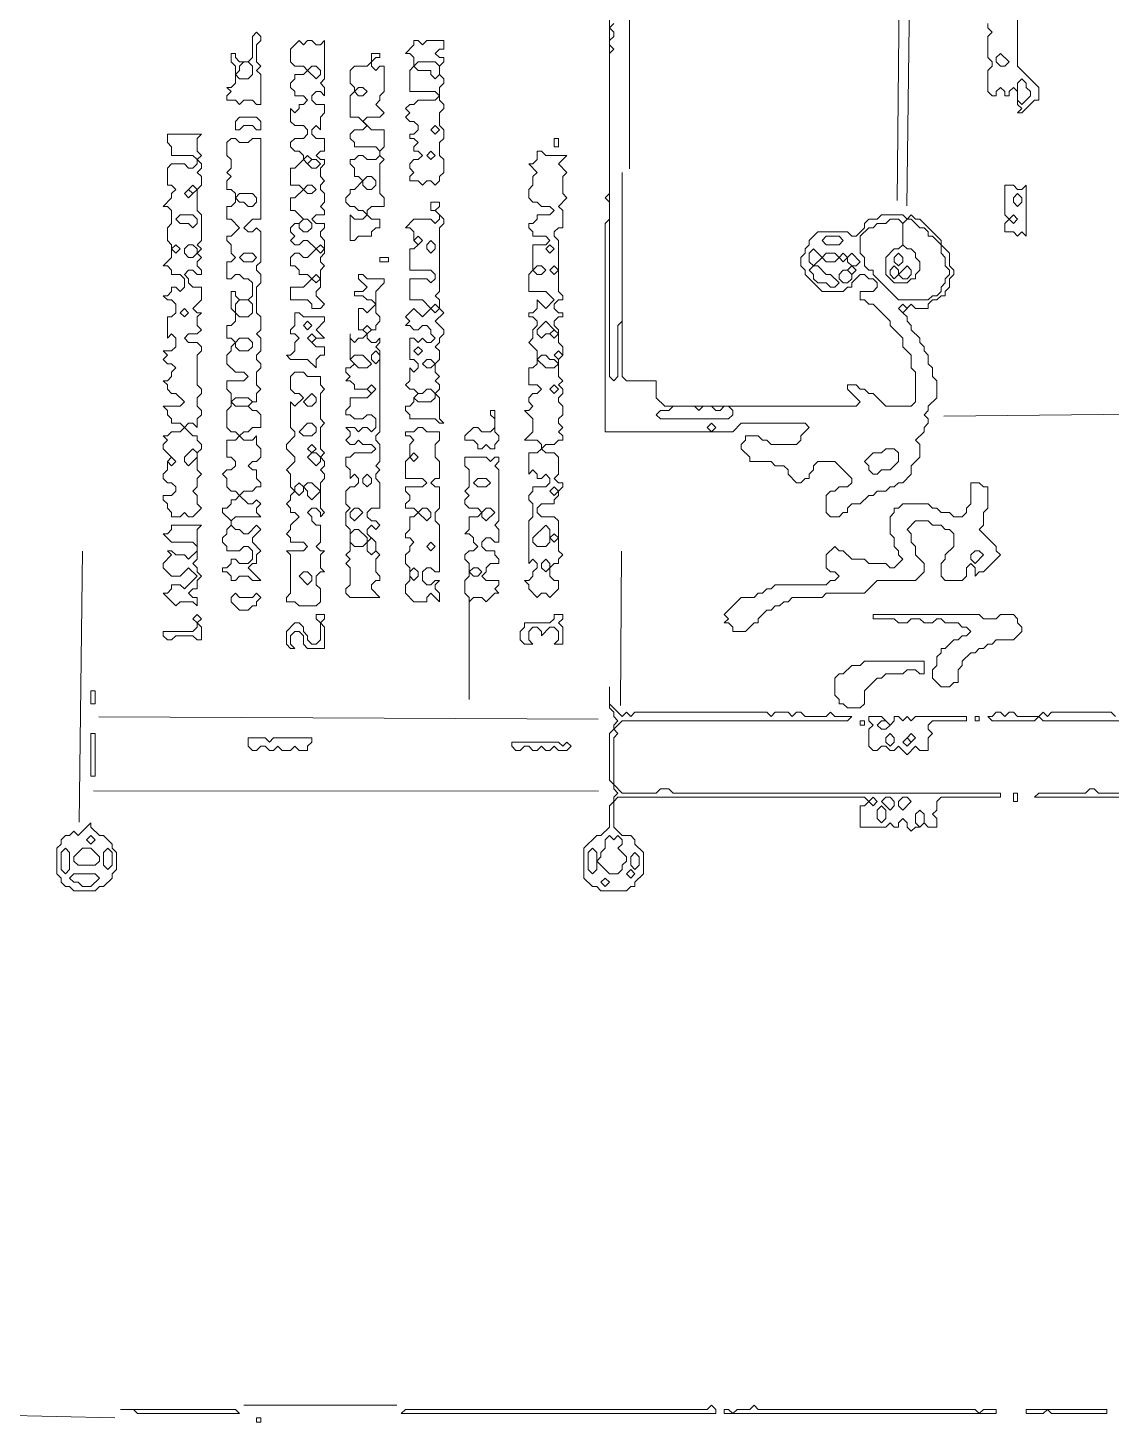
# Model space of a CAD drawing. Extents: x 10 to 1972, y 10 to 1392.
# Drawn here: x 740.2 to 995, y 14 to 342 of the extents above; entities that cross this region are included whole.
import ezdxf

# ---------------------------------------------------------------- set-up
doc = ezdxf.new("R2010")
doc.units = 0
for name, color, linetype, lineweight in [('RESIDUAL_GRAPHIC', 3, 'Continuous', 0), ('TEXT_FALLBACK_OUTLINE', 2, 'Continuous', 0), ('TRACE_CURVE', 6, 'Continuous', 0), ('TRACE_STRAIGHT', 5, 'Continuous', 0), ('TRACE_TEXT_SYMBOL', 6, 'Continuous', 0)]:
    doc.layers.add(name, color=color, linetype=linetype, lineweight=lineweight)

msp = doc.modelspace()

# ---------------------------------------------------------------- linework, layer by layer
at = {"layer": 'RESIDUAL_GRAPHIC', "color": 3}
for points in [[(877, 351), (877, 303), (876, 302), (877, 301), (877, 297), (876, 296), (876, 247), (906, 247), (908, 249), (923, 249), (924, 248), (922, 246), (922, 245), (921, 244), (915, 244), (914, 245)], [(937, 278), (938, 277), (939, 277), (943, 273), (943, 272), (946, 269), (946, 267), (948, 265), (948, 262), (949, 261), (949, 254), (948, 253), (942, 253), (939, 256), (938, 256), (937, 257), (936, 257), (935, 258), (933, 258), (933, 257), (936, 254), (935, 253), (890, 253), (888, 255), (888, 259), (881, 259), (880, 260), (880, 308), (880, 273), (879, 272), (879, 260), (878, 259), (877, 260), (877, 336), (878, 337), (877, 338), (877, 339), (878, 340), (878, 341), (877, 342), (878, 343)], [(952, 265), (951, 266), (951, 267), (950, 268), (950, 269), (948, 271), (948, 272), (947, 273), (947, 274), (946, 275), (948, 277), (949, 276), (952, 276), (952, 277), (953, 278), (954, 278), (955, 279), (956, 279), (956, 280), (957, 281), (957, 283), (958, 284), (958, 285), (957, 286), (957, 289), (955, 291), (955, 292), (950, 297), (949, 297), (948, 298), (947, 297), (946, 298), (941, 298), (940, 297), (938, 297), (937, 296), (937, 295), (935, 293), (934, 293), (933, 294), (926, 294), (924, 292), (924, 291), (923, 290), (923, 289), (922, 288), (922, 286), (923, 285), (923, 284), (927, 280), (932, 280), (933, 281), (934, 281), (934, 282), (936, 284), (937, 284), (938, 283), (939, 283), (940, 282), (940, 281), (939, 280), (936, 280), (936, 278), (937, 278)], [(914, 245), (913, 245), (912, 246), (909, 246), (909, 245), (908, 244), (908, 243), (910, 241), (910, 240), (915, 240), (916, 239), (918, 239), (919, 238), (919, 237), (921, 235), (922, 235), (923, 236), (924, 236), (924, 237), (925, 238), (925, 239), (926, 240), (930, 240), (934, 236), (934, 235), (933, 234), (931, 234), (930, 233), (929, 233), (928, 232), (928, 228), (929, 227), (931, 227), (932, 228), (933, 228), (933, 229), (934, 230), (936, 230), (938, 232), (939, 232), (940, 233), (942, 233), (943, 234), (944, 234), (945, 235), (946, 235), (948, 237), (948, 239), (950, 241), (950, 244), (949, 245), (951, 247), (951, 248), (952, 249), (952, 250), (951, 251), (952, 252), (952, 253), (954, 255), (954, 259), (953, 260), (953, 262), (952, 263), (952, 265)], [(877, 187), (877, 182), (878, 181), (878, 180), (879, 179), (878, 178), (878, 177), (877, 176), (877, 165), (878, 164), (878, 163), (879, 162), (878, 161), (878, 160), (877, 159), (877, 154), (875, 152), (874, 152), (871, 149), (871, 142), (873, 140), (874, 140), (875, 139), (881, 139), (882, 140), (883, 140), (883, 141), (885, 143), (885, 148), (883, 150), (883, 151), (882, 152), (880, 152), (878, 154), (878, 160), (879, 161), (937, 161), (938, 160), (937, 159), (936, 159), (936, 154), (942, 154), (943, 155), (944, 154), (945, 154), (945, 155), (946, 156), (947, 155), (947, 154), (948, 153), (949, 154), (950, 154), (951, 155), (952, 154), (954, 154), (954, 156), (953, 157), (954, 158), (954, 160), (955, 161), (969, 161), (969, 162), (892, 162), (891, 163)], [(891, 163), (889, 163), (888, 162), (880, 162), (878, 164), (878, 175), (879, 176), (878, 177), (880, 179), (933, 179), (934, 180), (930, 180), (929, 181), (928, 180), (923, 180), (922, 181), (921, 181), (920, 180), (919, 181), (916, 181), (915, 180), (914, 181), (883, 181), (882, 180), (881, 181), (880, 180), (877, 183), (877, 187)]]:
    msp.add_lwpolyline(points, dxfattribs=at)
for points in [[(942, 296), (943, 297), (945, 297), (946, 296), (946, 291), (945, 290), (944, 290), (942, 288), (942, 284), (944, 282), (947, 282), (948, 283), (949, 283), (949, 284), (950, 285), (950, 287), (949, 288), (949, 289), (948, 290), (947, 290), (946, 291), (946, 296), (947, 297), (948, 297), (950, 295), (951, 295), (952, 294), (952, 293), (953, 293), (955, 291), (955, 289), (956, 288), (956, 286), (957, 285), (957, 284), (956, 283), (956, 282), (955, 281), (955, 280), (954, 279), (953, 279), (952, 278), (945, 278), (939, 284), (939, 285), (938, 285), (937, 286), (937, 288), (936, 289), (936, 293), (938, 295), (939, 295), (940, 296)], [(927, 292), (928, 293), (931, 293), (932, 292), (931, 291), (928, 291)], [(924, 289), (925, 290), (927, 288), (925, 286), (924, 287)], [(927, 288), (928, 289), (930, 289), (931, 288), (930, 287), (928, 287)], [(931, 288), (932, 289), (933, 288), (932, 287)], [(933, 288), (934, 289), (936, 287), (935, 286), (934, 286), (933, 287)], [(944, 288), (945, 289), (946, 288), (946, 287), (945, 286), (944, 287)], [(924, 285), (925, 286), (926, 286), (928, 284), (929, 284), (931, 282), (930, 281), (929, 281), (928, 282), (926, 282), (925, 283), (925, 284)], [(933, 285), (934, 286), (935, 285), (934, 284)], [(943, 285), (944, 286), (945, 285), (945, 284), (944, 283), (943, 284)], [(947, 286), (948, 285), (948, 284), (947, 283), (946, 283), (945, 284)], [(931, 284), (932, 285), (933, 285), (934, 284), (934, 283), (933, 282), (932, 282), (931, 283)], [(945, 276), (946, 277), (947, 276), (946, 275)], [(891, 252), (892, 253), (897, 253), (898, 252), (899, 253), (901, 253), (902, 252), (903, 252), (904, 253), (905, 253), (906, 252), (906, 251), (905, 250), (889, 250), (888, 251), (889, 252)], [(900, 248), (901, 249), (902, 248), (901, 247)], [(941, 242), (942, 243), (944, 243), (945, 242), (945, 240), (943, 238), (941, 238), (940, 237), (939, 237), (938, 238), (938, 239), (937, 240), (939, 242)], [(938, 160), (939, 161), (940, 160), (939, 159)], [(941, 160), (942, 161), (943, 161), (944, 160), (944, 159), (943, 158)], [(945, 160), (946, 161), (947, 161), (948, 160), (946, 158), (945, 159)], [(940, 158), (941, 159), (942, 158), (942, 156), (941, 155), (940, 156)], [(949, 157), (950, 158), (951, 157), (951, 155), (950, 154), (949, 155)], [(876, 151), (877, 152), (878, 151), (879, 152), (880, 151), (880, 150), (879, 149), (881, 147), (881, 146), (880, 145), (880, 144), (879, 143), (877, 143), (874, 146), (875, 147), (875, 148), (876, 149)], [(872, 148), (873, 149), (874, 148), (874, 144), (873, 143), (872, 144)], [(882, 147), (883, 148), (884, 147), (884, 145), (883, 144), (882, 145)], [(875, 141), (876, 142), (877, 141), (876, 140)], [(881, 143), (882, 144), (883, 143), (882, 142)]]:
    msp.add_lwpolyline(points, close=True, dxfattribs=at)
at = {"layer": 'TEXT_FALLBACK_OUTLINE', "color": 2}
for points in [[(794, 341), (793, 340), (793, 335), (792, 334), (790, 334), (789, 335), (789, 336), (788, 336), (788, 334), (789, 333), (789, 329), (788, 328), (787, 328), (788, 327), (787, 326), (787, 325), (789, 325), (790, 324), (791, 325), (793, 325), (794, 324), (795, 324), (795, 331), (794, 332), (795, 333), (794, 334), (794, 338), (795, 339), (795, 340)], [(790, 333), (791, 334), (792, 334), (793, 333), (793, 331), (792, 330), (790, 330), (789, 331), (790, 332)], [(806, 332), (807, 333), (808, 333), (809, 332), (809, 331), (808, 330)], [(831, 333), (832, 334), (836, 334), (837, 333), (837, 331), (836, 330), (835, 331), (835, 332), (832, 332)], [(817, 327), (818, 328), (819, 328), (820, 327), (819, 326), (818, 326)], [(790, 321), (789, 320), (789, 318), (790, 318), (791, 319), (793, 319), (794, 318), (795, 318), (795, 320), (794, 321)], [(835, 318), (836, 319), (837, 318), (836, 317)], [(864, 316), (864, 314), (865, 314), (865, 316)], [(805, 311), (806, 312), (807, 311), (806, 310)], [(834, 312), (835, 313), (836, 312), (835, 311)], [(806, 310), (807, 311), (808, 311), (809, 310), (808, 309), (807, 309)], [(819, 306), (820, 307), (821, 307), (822, 306), (822, 305), (821, 304), (820, 304), (819, 305)], [(777, 303), (778, 304), (779, 303), (778, 302)], [(778, 304), (779, 305), (780, 304), (779, 303)], [(789, 302), (790, 303), (793, 303), (794, 302), (794, 301), (793, 300), (792, 300), (791, 301), (790, 301)], [(805, 304), (806, 305), (807, 305), (808, 304), (807, 303), (806, 303)], [(775, 297), (776, 298), (779, 298), (780, 297), (780, 296), (779, 295), (778, 296), (776, 296)], [(804, 296), (805, 297), (806, 297), (807, 296), (807, 295), (806, 294), (805, 294), (804, 295)], [(831, 292), (832, 293), (833, 292), (832, 291)], [(834, 291), (835, 292), (836, 291), (836, 290), (835, 289), (834, 290)], [(774, 290), (775, 291), (776, 290), (775, 289)], [(777, 290), (778, 291), (779, 291), (780, 290), (780, 289), (779, 288), (778, 288), (777, 289)], [(790, 288), (791, 289), (793, 289), (794, 288), (793, 287), (791, 287)], [(808, 290), (809, 291), (810, 290), (809, 289)], [(862, 290), (863, 291), (864, 290), (863, 289)], [(823, 288), (823, 287), (825, 287), (825, 288)], [(859, 285), (860, 286), (861, 286), (862, 285), (861, 284), (860, 284)], [(863, 285), (864, 286), (865, 285), (864, 284)], [(807, 283), (808, 284), (809, 283), (808, 282)], [(776, 275), (777, 276), (778, 275), (777, 274)], [(789, 277), (790, 278), (792, 278), (793, 277), (793, 275), (792, 274), (790, 274), (789, 275)], [(835, 276), (836, 277), (837, 276), (836, 275)], [(803, 275), (803, 272), (802, 271), (802, 270), (803, 270), (804, 269), (803, 268), (803, 266), (802, 265), (801, 265), (802, 264), (806, 264), (808, 262), (808, 264), (809, 265), (810, 265), (810, 267), (808, 267), (807, 268), (808, 269), (810, 269), (808, 271), (810, 273), (810, 274), (805, 274), (804, 275)], [(805, 272), (806, 273), (807, 272), (806, 271)], [(862, 273), (864, 271), (863, 270), (862, 270), (861, 269), (860, 270), (860, 271)], [(789, 268), (790, 269), (792, 269), (793, 268), (793, 267), (792, 266), (790, 266), (789, 267)], [(806, 269), (807, 270), (808, 269), (807, 268)], [(819, 271), (820, 272), (821, 271), (820, 270)], [(863, 270), (864, 271), (865, 270), (864, 269)], [(821, 265), (822, 266), (823, 265), (823, 264), (822, 263), (821, 264)], [(831, 266), (832, 267), (833, 266), (832, 265)], [(864, 265), (865, 266), (866, 265), (865, 264)], [(816, 264), (817, 265), (819, 265), (821, 263), (820, 262), (818, 262)], [(833, 263), (834, 264), (835, 264), (836, 263), (835, 262), (834, 262)], [(860, 264), (861, 265), (862, 265), (863, 264), (864, 264), (865, 263), (864, 262), (862, 262)], [(807, 256), (808, 255), (808, 254), (807, 253), (806, 253), (805, 254)], [(820, 257), (821, 258), (822, 257), (821, 256)], [(833, 256), (834, 257), (835, 257), (836, 256), (836, 255), (835, 254), (832, 254), (831, 255), (832, 256)], [(863, 257), (864, 258), (865, 257), (864, 256)], [(788, 254), (789, 255), (792, 255), (793, 254), (792, 253), (789, 253)], [(849, 252), (849, 251), (850, 250), (850, 248), (849, 247), (847, 247), (846, 248), (845, 248), (843, 246), (843, 245), (845, 245), (846, 244), (846, 243), (847, 243), (848, 244), (849, 243), (850, 243), (850, 244), (851, 245), (851, 246), (850, 247), (850, 252)], [(806, 249), (807, 249), (808, 248), (808, 247), (807, 246), (805, 246), (804, 247)], [(779, 243), (780, 242), (780, 241), (778, 239), (777, 240), (777, 241)], [(806, 243), (807, 244), (808, 243), (807, 242)], [(773, 240), (774, 241), (775, 240), (774, 239)], [(806, 241), (807, 242), (808, 242), (809, 241), (809, 240), (808, 239)], [(830, 241), (831, 242), (832, 241), (831, 240)], [(843, 241), (843, 239), (844, 238), (844, 234), (843, 233), (844, 232), (843, 231), (843, 230), (844, 229), (846, 229), (847, 228), (846, 227), (844, 227), (844, 224), (843, 223), (844, 223), (845, 222), (845, 221), (846, 220), (845, 219), (844, 219), (843, 218), (843, 217), (844, 216), (844, 213), (843, 212), (843, 209), (844, 208), (844, 184), (844, 207), (845, 208), (847, 208), (848, 207), (850, 209), (851, 209), (850, 210), (851, 211), (851, 212), (848, 212), (847, 213), (848, 214), (848, 215), (849, 216), (851, 216), (851, 217), (850, 218), (850, 219), (848, 219), (847, 220), (847, 221), (848, 222), (849, 222), (850, 221), (851, 221), (851, 224), (850, 225), (851, 226), (851, 238), (850, 239), (851, 240), (851, 241), (850, 241), (849, 240), (848, 241)], [(819, 236), (820, 237), (821, 236), (821, 235), (820, 234), (819, 235)], [(803, 234), (804, 235), (805, 234), (805, 233), (804, 232), (803, 233)], [(805, 234), (806, 235), (807, 235), (809, 233), (807, 231), (806, 232), (806, 233)], [(845, 235), (846, 236), (848, 236), (849, 235), (848, 234), (846, 234)], [(863, 233), (864, 234), (865, 233), (864, 232)], [(816, 228), (817, 229), (818, 229), (819, 228), (817, 226), (816, 227)], [(832, 228), (833, 229), (834, 229), (835, 228), (835, 227), (834, 226)], [(847, 228), (848, 229), (849, 229), (850, 228), (848, 226), (847, 227)], [(774, 225), (774, 224), (773, 223), (772, 223), (774, 221), (779, 221), (780, 220), (780, 219), (778, 217), (777, 218), (775, 218), (774, 219), (773, 219), (774, 218), (772, 216), (772, 215), (774, 213), (776, 213), (778, 215), (780, 213), (777, 210), (776, 211), (774, 211), (774, 210), (773, 209), (772, 209), (775, 206), (776, 207), (779, 207), (780, 206), (780, 208), (779, 208), (778, 209), (779, 210), (780, 210), (780, 212), (781, 213), (780, 214), (780, 215), (779, 216), (780, 217), (780, 224), (781, 225)], [(816, 223), (817, 224), (818, 224), (820, 222), (820, 221), (819, 220), (817, 220), (816, 221)], [(862, 225), (863, 224), (863, 221), (862, 220), (860, 220), (859, 221), (859, 222)], [(820, 221), (821, 222), (822, 221), (822, 219), (821, 218), (820, 219)], [(834, 220), (835, 221), (836, 220), (835, 219)], [(863, 222), (864, 223), (865, 222), (864, 221)], [(861, 216), (862, 217), (863, 216), (863, 215), (862, 214), (861, 215)], [(804, 213), (805, 214), (806, 214), (807, 213), (807, 212), (806, 211)], [(830, 214), (831, 215), (832, 214), (832, 213), (831, 212), (830, 213)], [(844, 214), (845, 215), (846, 215), (847, 214), (846, 213), (845, 213)], [(789, 209), (788, 208), (788, 207), (790, 205), (792, 205), (793, 206), (794, 206), (794, 207), (795, 208), (794, 209), (793, 208), (790, 208)], [(780, 204), (779, 203), (780, 202), (780, 201), (779, 200), (772, 200), (772, 199), (773, 198), (774, 198), (775, 199), (779, 199), (780, 198), (781, 198), (781, 201), (780, 202), (781, 203)], [(808, 204), (808, 203), (809, 202), (809, 198), (808, 197), (807, 197), (806, 198), (806, 199), (805, 200), (805, 201), (804, 202), (803, 202), (801, 200), (801, 197), (802, 196), (803, 196), (802, 197), (802, 199), (803, 200), (804, 200), (805, 199), (805, 197), (806, 196), (810, 196), (810, 201), (809, 202), (810, 203), (810, 204)], [(864, 204), (864, 203), (863, 202), (857, 202), (857, 201), (856, 200), (856, 198), (857, 197), (859, 197), (858, 198), (858, 200), (859, 201), (860, 201), (861, 200), (861, 199), (863, 201), (864, 201), (865, 200), (865, 198), (864, 197), (866, 197), (866, 201), (865, 202), (866, 203), (866, 204)], [(792, 175), (792, 173), (793, 172), (794, 172), (795, 173), (796, 173), (797, 172), (798, 172), (799, 173), (800, 172), (802, 172), (803, 173), (804, 172), (806, 172), (806, 173), (807, 174), (807, 175), (798, 175), (797, 174), (796, 175)], [(854, 174), (854, 173), (855, 172), (856, 172), (857, 173), (858, 173), (859, 172), (860, 172), (861, 173), (862, 172), (863, 172), (864, 173), (865, 172), (867, 172), (868, 173), (867, 174), (866, 173), (865, 174)]]:
    msp.add_lwpolyline(points, close=True, dxfattribs=at)
for points in [[(804, 339), (802, 337), (802, 334), (803, 333), (805, 333), (806, 332), (805, 331), (803, 331), (803, 330), (802, 329), (802, 328), (803, 327), (803, 326), (805, 326), (806, 325), (805, 324), (804, 324), (804, 323), (803, 322), (802, 323), (802, 320), (803, 319), (805, 319), (806, 318), (806, 317), (805, 316), (803, 316), (802, 315), (802, 314), (803, 313), (804, 313), (805, 312), (805, 311), (803, 309), (802, 309), (802, 305), (804, 305), (805, 304), (803, 302), (802, 302), (802, 299), (803, 299), (805, 297), (804, 296), (803, 296), (802, 295), (802, 294), (803, 293), (802, 292), (803, 291), (804, 291), (805, 292), (806, 292), (808, 290), (806, 288), (805, 288), (804, 289), (803, 289), (802, 288), (802, 286), (803, 286), (804, 285), (804, 284), (806, 284)], [(806, 284), (807, 283), (805, 281), (802, 281), (802, 278), (806, 278), (807, 277), (807, 276), (809, 276), (810, 277), (808, 279), (808, 280), (809, 281), (809, 285), (810, 286), (809, 287), (809, 288), (810, 289), (810, 292), (809, 293), (809, 294), (810, 295), (810, 296), (808, 296), (807, 297), (808, 298), (810, 298), (810, 299), (809, 300), (810, 301), (810, 303), (809, 304), (809, 305), (810, 306), (809, 307), (809, 309), (810, 310), (810, 311), (809, 311), (808, 312), (809, 313), (810, 313), (810, 316), (808, 316), (807, 317), (807, 318), (808, 319), (809, 318), (809, 321), (810, 322), (810, 324), (808, 324), (807, 325), (807, 326), (808, 327), (809, 327), (810, 326), (810, 328), (809, 329), (810, 330), (810, 339), (809, 338), (808, 338), (807, 339)], [(807, 339), (806, 339), (805, 338), (804, 339)], [(831, 339), (831, 338), (829, 336), (830, 336), (831, 335), (831, 333), (830, 332), (830, 327), (836, 327), (837, 326), (836, 325), (832, 325), (831, 324), (830, 324), (829, 323), (830, 322), (829, 321), (830, 320), (831, 320), (832, 319), (832, 318), (831, 317), (830, 317), (830, 316), (831, 316), (832, 315), (831, 314), (831, 313), (832, 313), (833, 312), (832, 311), (831, 311), (830, 310), (830, 309), (831, 308), (830, 307), (830, 306), (832, 306), (833, 305), (834, 306), (835, 306), (836, 305), (837, 306), (837, 307), (838, 308), (838, 311), (837, 312), (837, 315), (838, 316), (838, 318), (837, 319), (837, 322), (838, 323), (838, 324), (837, 325), (837, 328), (838, 329), (838, 330), (837, 331), (837, 333), (838, 334), (838, 335), (837, 335), (836, 336)], [(836, 336), (837, 337), (838, 337), (838, 339), (834, 339), (833, 338), (832, 339), (831, 339)], [(821, 336), (821, 334), (820, 333), (817, 333), (816, 332), (816, 329), (817, 328), (817, 327), (816, 326), (816, 321), (818, 321), (820, 319), (819, 318), (817, 318), (816, 317), (816, 316), (817, 315), (817, 314), (822, 314), (823, 313), (823, 312), (822, 311), (820, 311), (819, 312), (818, 312), (817, 311), (816, 311), (816, 310), (817, 309), (817, 307), (818, 307), (819, 306), (817, 304), (816, 304), (816, 303), (815, 302), (815, 301), (816, 300), (817, 300), (818, 299), (819, 299), (820, 298), (819, 297), (817, 297), (816, 298), (816, 292), (817, 292), (818, 293), (821, 293), (821, 294), (822, 295), (823, 295), (823, 297), (821, 297), (820, 298), (820, 299), (821, 300), (824, 300), (824, 302), (823, 303), (823, 310), (824, 311), (823, 312), (823, 313)], [(823, 313), (824, 314), (824, 318), (821, 318), (819, 320), (820, 321), (823, 321), (824, 322), (822, 324), (823, 325), (823, 326), (824, 327), (824, 333), (823, 333), (822, 332), (821, 333), (821, 334), (822, 335), (823, 335), (823, 336), (821, 336)], [(773, 317), (773, 315), (774, 314), (774, 312), (779, 312), (780, 311), (780, 310), (779, 309), (778, 309), (777, 310), (774, 310), (773, 309), (773, 305), (774, 305), (775, 304), (774, 303), (774, 302), (772, 300), (773, 300), (774, 299), (774, 296), (773, 295), (773, 292), (774, 291), (774, 288), (772, 286), (773, 286), (774, 285), (774, 284), (776, 284), (777, 283), (777, 281), (776, 280), (775, 281), (774, 281), (774, 280), (773, 279), (772, 279), (773, 278), (774, 278), (775, 277), (775, 275), (774, 274), (773, 274), (773, 269), (774, 270), (775, 269), (775, 267), (774, 266), (772, 266), (773, 265), (772, 264), (773, 263), (774, 263), (775, 262), (774, 261), (774, 260), (773, 259), (772, 259), (773, 258), (773, 257), (774, 256), (775, 256), (777, 254)], [(781, 266), (781, 267), (780, 268), (778, 268), (777, 269), (778, 270), (780, 270), (781, 271), (780, 272), (780, 274), (781, 275), (780, 275), (779, 276), (781, 278), (781, 281), (779, 281), (778, 282), (778, 283), (777, 284), (778, 285), (779, 285), (780, 284), (781, 284), (781, 285), (780, 286), (780, 287), (781, 288), (780, 289), (781, 290), (780, 291), (781, 292), (781, 298), (780, 299), (780, 304), (781, 305), (781, 307), (780, 308), (781, 309), (781, 310), (780, 311), (781, 312), (780, 313), (780, 316), (781, 317), (773, 317)], [(788, 316), (787, 315), (787, 312), (788, 311), (788, 309), (787, 308), (788, 307), (787, 306), (787, 304), (788, 304), (789, 303), (789, 301), (788, 300), (787, 300), (787, 297), (788, 297), (790, 295), (788, 293), (787, 293), (787, 292), (788, 291), (788, 289), (789, 288), (788, 287), (787, 287), (787, 283), (788, 283), (789, 284), (790, 284), (791, 283), (792, 283), (793, 282), (793, 279), (792, 278), (790, 278), (789, 279), (789, 280), (788, 280), (788, 276), (789, 275), (789, 273), (788, 272), (787, 272), (787, 269), (788, 269), (789, 268), (788, 267), (788, 266), (787, 265), (787, 263), (789, 261), (791, 261), (792, 260), (791, 259), (787, 259), (787, 257), (788, 256), (788, 253), (787, 252), (787, 248), (788, 247), (789, 247), (790, 246), (789, 245)], [(793, 297), (795, 297), (795, 316), (793, 316), (792, 315), (790, 315), (789, 316), (788, 316)], [(860, 313), (860, 311), (859, 310), (858, 310), (860, 308), (859, 307), (859, 305), (858, 304), (858, 302), (859, 301), (860, 301), (861, 300), (863, 300), (864, 299), (863, 298), (860, 298), (860, 297), (859, 296), (858, 296), (858, 295), (859, 294), (859, 293), (862, 293), (863, 292), (862, 291), (859, 291), (859, 285), (858, 284), (858, 280), (862, 280), (864, 278), (862, 276), (860, 278), (860, 276), (859, 275), (858, 275), (858, 274), (859, 274), (860, 273), (860, 272), (859, 271), (859, 269), (858, 268), (860, 266), (860, 263), (859, 262), (858, 262), (858, 258), (860, 258), (861, 257), (860, 256), (859, 256), (858, 255), (858, 254), (859, 253), (858, 252), (857, 252), (859, 250), (859, 247), (857, 245), (860, 245), (861, 244), (861, 243), (860, 242)], [(865, 245), (866, 245), (866, 246), (865, 247), (866, 248), (865, 249), (865, 250), (866, 251), (866, 253), (865, 254), (865, 255), (866, 256), (866, 257), (865, 258), (866, 259), (865, 260), (865, 264), (866, 265), (866, 267), (865, 268), (865, 271), (864, 272), (864, 273), (865, 274), (866, 274), (866, 275), (865, 275), (864, 276), (864, 277), (865, 278), (866, 278), (866, 279), (865, 280), (865, 292), (864, 293), (864, 294), (865, 295), (866, 295), (866, 299), (865, 300), (867, 302), (866, 303), (866, 307), (867, 308), (865, 310), (867, 312), (862, 312), (861, 313), (860, 313)], [(835, 301), (835, 299), (836, 299), (837, 298), (837, 297), (836, 296), (835, 297), (831, 297), (829, 295), (830, 295), (831, 294), (831, 292), (832, 291), (831, 290), (830, 290), (830, 285), (835, 285), (836, 284), (836, 283), (835, 282), (834, 283), (830, 283), (830, 278), (833, 278), (835, 276), (833, 274), (831, 276), (829, 274), (830, 273), (829, 272), (830, 272), (831, 271), (832, 271), (833, 272), (834, 272), (835, 271), (835, 270), (836, 269), (835, 268), (834, 268), (833, 269), (832, 268), (831, 269), (830, 269), (830, 264), (831, 264), (832, 263), (832, 262), (831, 261), (830, 262), (830, 259), (829, 258), (830, 257), (831, 257), (832, 256), (831, 255), (831, 254), (830, 253), (829, 253), (829, 252), (830, 251), (830, 250), (836, 250), (837, 249)], [(837, 249), (838, 249), (837, 250), (837, 255), (836, 256), (837, 257), (837, 258), (836, 259), (837, 260), (836, 261), (836, 263), (837, 264), (837, 266), (836, 267), (837, 268), (837, 269), (838, 270), (838, 271), (836, 273), (838, 275), (837, 276), (837, 278), (836, 279), (837, 280), (837, 295), (838, 296), (838, 297), (836, 299), (837, 300), (837, 301), (835, 301)], [(788, 226), (789, 227), (795, 227), (794, 228), (794, 229), (795, 230), (794, 231), (793, 230), (792, 230), (790, 232), (791, 233), (793, 233), (794, 234), (795, 234), (795, 235), (794, 236), (794, 238), (793, 238), (792, 239), (793, 240), (794, 240), (795, 241), (795, 243), (794, 244), (794, 246), (793, 245), (791, 245), (790, 246), (791, 247), (792, 247), (793, 248), (795, 248), (795, 251), (794, 252), (793, 252), (792, 253), (793, 254), (794, 254), (794, 256), (795, 257), (794, 258), (794, 261), (795, 262), (795, 263), (794, 264), (794, 265), (795, 266), (795, 269), (794, 270), (795, 271), (795, 274), (794, 275), (794, 281), (795, 282), (795, 284), (794, 285), (794, 286), (795, 287), (795, 294), (794, 295), (793, 294), (792, 294), (791, 295), (793, 297)], [(818, 284), (818, 283), (820, 281), (819, 280), (817, 280), (817, 279), (819, 279), (820, 278), (821, 278), (822, 277), (820, 275), (819, 276), (818, 276), (818, 271), (819, 271), (820, 270), (819, 269), (818, 269), (817, 268), (816, 269), (816, 270), (816, 264), (817, 263), (816, 262), (815, 262), (815, 261), (816, 260), (815, 259), (816, 259), (817, 258), (817, 257), (820, 257), (821, 256), (820, 255), (816, 255), (816, 253), (815, 252), (815, 251), (816, 251), (817, 250), (819, 250), (820, 251), (821, 251), (822, 250), (822, 248), (821, 247), (820, 248), (819, 248), (818, 247), (817, 248), (815, 248), (816, 247), (816, 246), (815, 245), (816, 244), (817, 244), (818, 245), (819, 244), (821, 244), (822, 243), (821, 242), (817, 242), (816, 241), (815, 241)], [(820, 270), (821, 271), (822, 271), (822, 272), (823, 273), (823, 274), (822, 275), (822, 280), (824, 282), (824, 283), (820, 283), (819, 284), (818, 284)], [(815, 241), (815, 239), (816, 238), (816, 236), (817, 237), (818, 236), (818, 235), (817, 234), (816, 234), (815, 233), (815, 230), (816, 229), (815, 228), (815, 225), (816, 224), (816, 219), (815, 218), (816, 217), (815, 216), (816, 215), (816, 211), (815, 210), (815, 209), (816, 208), (823, 208), (821, 210), (821, 211), (822, 212), (823, 212), (823, 213), (822, 214), (822, 217), (823, 218), (822, 219), (822, 221), (820, 223), (820, 224), (821, 225), (822, 224), (823, 225), (822, 226), (821, 226), (820, 227), (820, 228), (821, 229), (823, 229), (823, 235), (822, 236), (822, 237), (823, 238), (822, 239), (823, 240), (823, 244), (822, 245), (822, 246), (823, 247), (823, 266), (822, 267), (823, 268), (823, 269), (822, 268), (821, 268), (820, 269), (820, 270)], [(777, 254), (776, 253), (772, 253), (773, 252), (773, 251), (774, 250), (774, 249), (776, 249), (777, 248), (776, 247), (774, 247), (773, 246), (772, 246), (773, 245), (772, 244), (772, 243), (774, 241), (773, 240), (773, 238), (772, 237), (772, 236), (773, 235), (774, 235), (775, 234), (775, 233), (774, 232), (772, 232), (772, 231), (773, 230), (773, 229), (774, 228), (774, 227), (776, 227), (777, 228), (778, 227), (779, 227), (781, 229), (780, 230), (780, 232), (779, 233), (780, 234), (780, 236), (781, 237), (780, 238), (780, 242), (781, 243), (781, 244), (780, 245), (780, 246), (779, 246), (777, 248), (778, 249), (779, 249), (780, 248), (780, 250), (781, 251), (781, 252), (780, 253), (780, 255), (781, 256), (781, 257), (780, 258), (780, 265), (781, 266)], [(803, 261), (802, 260), (802, 257), (803, 256), (804, 256), (805, 255), (803, 253), (802, 254), (802, 248), (803, 247), (803, 246), (801, 244), (801, 243), (803, 241), (803, 240), (801, 238), (802, 237), (802, 234), (803, 233), (802, 232), (802, 231), (801, 230), (802, 229), (802, 228), (803, 228), (804, 227), (802, 225), (802, 224), (801, 223), (802, 222), (802, 221), (805, 221), (806, 220), (805, 219), (801, 219), (802, 218), (802, 209), (801, 208), (801, 207), (803, 207), (804, 206), (808, 206), (809, 207), (809, 210), (808, 211), (808, 213), (809, 214), (810, 214), (809, 215), (809, 218), (810, 219), (809, 219), (808, 220), (809, 221), (809, 225), (808, 225), (807, 226), (807, 227), (806, 228), (807, 229), (808, 229), (809, 228), (809, 227), (810, 228)], [(810, 228), (809, 229), (809, 235), (810, 236), (810, 237), (809, 238), (810, 239), (810, 240), (809, 241), (810, 242), (809, 243), (809, 248), (810, 249), (809, 250), (809, 256), (810, 257), (809, 258), (809, 260), (806, 260), (805, 261), (803, 261)], [(832, 248), (831, 247), (829, 247), (829, 246), (830, 246), (831, 245), (830, 244), (830, 241), (829, 240), (829, 236), (833, 236), (834, 235), (833, 234), (829, 234), (829, 233), (830, 232), (830, 231), (829, 230), (829, 229), (831, 229), (832, 228), (831, 227), (830, 227), (830, 224), (829, 223), (829, 222), (830, 222), (831, 221), (830, 220), (830, 219), (829, 218), (829, 216), (830, 215), (830, 212), (829, 211), (829, 209), (831, 207), (834, 207), (834, 208), (835, 209), (837, 207), (837, 209), (836, 210), (836, 211), (837, 212), (836, 212), (835, 211), (834, 211), (833, 212), (833, 214), (834, 215), (835, 215), (836, 214), (837, 214), (837, 225), (836, 226), (836, 228), (837, 229), (837, 234), (836, 234), (835, 235), (836, 236), (837, 236), (837, 240)], [(837, 240), (836, 241), (836, 244), (837, 245), (837, 247), (834, 247), (833, 248), (832, 248)], [(789, 245), (787, 245), (787, 241), (788, 241), (789, 240), (789, 239), (788, 238), (787, 238), (786, 237), (787, 236), (787, 234), (788, 233), (789, 233), (790, 232), (789, 231), (788, 231), (788, 230), (787, 229), (786, 229), (786, 228), (788, 226), (788, 225), (787, 224), (787, 223), (786, 222), (786, 221), (787, 220), (787, 219), (790, 219), (791, 220), (792, 220), (793, 219), (793, 217), (792, 216), (790, 216), (789, 217), (788, 217), (788, 216), (787, 215), (786, 215), (786, 214), (787, 214), (788, 213), (788, 212), (789, 212), (790, 213), (792, 213), (793, 212), (795, 212), (792, 215), (793, 216), (794, 216), (794, 218), (795, 219), (793, 221), (793, 222), (795, 224), (794, 225), (792, 223), (791, 223), (790, 224), (789, 224), (788, 225), (788, 226)], [(860, 242), (858, 242), (858, 237), (859, 238), (860, 237), (860, 236), (861, 236), (862, 237), (863, 236), (863, 235), (862, 234), (859, 234), (859, 233), (858, 232), (858, 231), (859, 230), (859, 227), (858, 226), (858, 216), (859, 217), (860, 216), (860, 215), (859, 214), (859, 213), (858, 212), (857, 212), (858, 211), (858, 210), (860, 208), (861, 209), (862, 209), (863, 208), (865, 210), (865, 212), (864, 212), (863, 213), (863, 215), (864, 216), (865, 216), (865, 217), (866, 218), (865, 219), (865, 226), (864, 227), (861, 227), (860, 228), (860, 229), (861, 230), (864, 230), (864, 231), (865, 232), (865, 233), (866, 234), (866, 235), (865, 235), (864, 236), (865, 237), (865, 241), (864, 242), (862, 242), (861, 243), (862, 244), (864, 244), (865, 245)]]:
    msp.add_lwpolyline(points, dxfattribs=at)
at = {"layer": 'TRACE_CURVE', "color": 6}
for points in [[(996, 180), (995, 181), (981, 181), (980, 180), (979, 181), (978, 180), (973, 180), (972, 181), (971, 181), (970, 180), (969, 181), (968, 181), (967, 180), (966, 180), (967, 179)], [(967, 179), (977, 179), (978, 180), (979, 179), (1011, 179)], [(1011, 162), (992, 162), (991, 163), (990, 163), (989, 162), (978, 162), (977, 161), (1011, 161)]]:
    msp.add_lwpolyline(points, dxfattribs=at)
at = {"layer": 'TRACE_STRAIGHT', "color": 5}
for p, q in [((881.67, 357.63), (881.72, 308.87)), ((944.69, 301.37), (945.16, 352.63)), ((946.95, 300.12), (947.64, 352.63)), ((955.65, 250.62), (1000.66, 251.15)), ((752.25, 155.12), (753.07, 218.88)), ((879.58, 182.62), (879.79, 218.88)), ((756.87, 179.93), (874.37, 179.34)), ((755.63, 162.55), (874.38, 162.42)), ((791, 18), (827, 18)), ((715.62, 16.04), (760.65, 15.01))]:
    msp.add_line(p, q, dxfattribs=at)
at = {"layer": 'TRACE_TEXT_SYMBOL', "color": 6}
for points in [[(966, 343), (966, 342), (967, 341), (966, 340), (966, 335), (967, 334), (967, 333), (966, 332), (966, 327), (967, 326), (968, 326), (968, 327), (969, 328), (970, 327), (970, 326), (971, 326), (971, 327), (972, 328), (973, 327), (973, 324), (974, 323), (973, 322), (974, 322), (977, 325), (978, 325), (978, 328), (973, 333), (973, 344)], [(962, 235), (962, 230), (961, 229), (961, 228), (960, 227), (958, 227), (957, 228), (955, 228), (954, 229), (953, 229), (952, 230), (946, 230), (945, 229), (944, 229), (944, 228), (943, 227), (943, 223), (944, 222), (944, 220), (945, 219), (945, 218), (946, 217), (944, 215), (943, 215), (942, 216), (938, 216), (937, 217), (934, 217), (932, 219), (931, 219), (930, 220), (928, 218), (928, 215), (929, 214), (930, 214), (931, 213), (930, 212), (929, 212), (928, 211), (916, 211), (915, 210), (914, 210), (913, 209), (912, 209), (911, 208), (908, 208), (904, 204), (905, 203), (904, 202), (905, 202), (906, 201), (906, 200), (909, 200), (911, 202), (912, 202), (912, 203), (914, 205), (915, 205), (916, 206), (917, 206), (918, 207), (919, 207), (920, 208), (927, 208)], [(927, 208), (928, 209), (937, 209), (940, 212), (949, 212), (951, 214), (951, 216), (949, 218), (949, 220), (948, 221), (948, 223), (947, 224), (949, 226), (952, 226), (953, 225), (955, 225), (956, 224), (957, 224), (958, 223), (958, 220), (956, 218), (956, 217), (955, 216), (955, 213), (956, 212), (960, 212), (961, 213), (961, 215), (962, 216), (963, 215), (963, 213), (964, 214), (965, 214), (969, 218), (968, 219), (968, 220), (964, 224), (965, 225), (965, 228), (966, 229), (966, 234), (965, 234), (964, 235), (962, 235)]]:
    msp.add_lwpolyline(points, dxfattribs=at)
for points in [[(968, 335), (969, 336), (971, 334), (970, 333), (969, 333), (968, 334)], [(973, 329), (974, 330), (975, 329), (975, 328), (976, 327), (976, 326), (974, 324), (973, 325)], [(970, 305), (970, 298), (971, 297), (970, 296), (970, 294), (972, 294), (973, 293), (974, 294), (975, 293), (975, 305), (974, 304), (973, 304), (972, 305)], [(972, 302), (973, 303), (974, 302), (974, 301), (973, 300), (972, 301)], [(971, 297), (972, 298), (973, 297), (972, 296)], [(962, 218), (963, 219), (964, 219), (965, 218), (963, 216), (962, 217)], [(939, 204), (939, 203), (944, 203), (945, 202), (947, 202), (948, 203), (950, 203), (951, 202), (953, 202), (954, 203), (955, 203), (956, 202), (959, 202), (960, 201), (961, 201), (962, 200), (961, 199), (960, 199), (959, 198), (958, 198), (956, 196), (955, 196), (955, 195), (954, 194), (954, 192), (953, 191), (953, 189), (955, 187), (957, 187), (958, 188), (959, 188), (959, 191), (960, 192), (960, 193), (962, 195), (963, 195), (964, 196), (965, 196), (966, 197), (967, 197), (968, 198), (972, 198), (974, 200), (974, 201), (973, 202), (973, 203), (972, 204), (969, 204), (968, 203), (965, 203), (964, 204)], [(937, 193), (936, 192), (934, 192), (932, 190), (931, 190), (930, 189), (930, 185), (931, 184), (931, 183), (932, 183), (933, 182), (936, 182), (937, 183), (937, 186), (940, 189), (941, 189), (942, 190), (946, 190), (947, 191), (949, 191), (950, 190), (951, 190), (951, 193)], [(755, 186), (756, 186), (756, 183), (755, 183)], [(936, 179), (937, 179), (937, 178), (936, 178)], [(938, 180), (938, 179), (939, 178), (938, 177), (938, 173), (939, 172), (940, 172), (941, 173), (942, 173), (943, 172), (944, 172), (945, 173), (947, 171), (949, 173), (950, 172), (952, 172), (952, 175), (953, 176), (952, 177), (952, 178), (953, 179), (961, 179), (961, 180), (949, 180), (948, 179), (947, 180), (946, 179), (945, 180), (944, 180), (944, 179), (943, 178), (941, 180)], [(940, 178), (941, 179), (942, 179), (943, 178), (942, 177), (941, 177)], [(963, 180), (963, 179), (964, 179), (964, 180)], [(755, 176), (756, 176), (756, 166), (755, 166)], [(942, 175), (943, 176), (944, 175), (944, 174), (943, 173), (942, 174)], [(946, 174), (947, 175), (948, 174), (947, 173)], [(947, 175), (948, 176), (949, 175), (948, 174)], [(972, 162), (973, 162), (973, 160), (972, 160)], [(755, 155), (752, 152), (751, 153), (750, 152), (749, 152), (748, 151), (748, 150), (747, 149), (747, 143), (748, 142), (748, 141), (749, 140), (750, 140), (751, 139), (756, 139), (757, 140), (758, 140), (760, 142), (760, 143), (761, 144), (761, 148), (760, 149), (760, 150), (758, 152), (757, 152), (755, 154)], [(754, 151), (755, 152), (756, 151), (755, 150)], [(748, 148), (749, 149), (750, 148), (750, 144), (749, 143), (748, 144)], [(753, 149), (755, 149), (757, 147), (757, 146), (756, 145), (752, 145), (751, 146), (751, 147)], [(758, 148), (759, 149), (760, 148), (760, 145), (759, 144), (758, 145)], [(750, 142), (751, 143), (756, 143), (757, 142), (755, 140), (753, 140), (752, 141), (751, 141)], [(762, 17), (765, 17), (766, 16), (790, 16), (789, 17)], [(901, 18), (900, 17), (829, 17), (828, 16), (902, 16), (902, 17)], [(911, 18), (910, 17), (907, 17), (906, 16), (905, 17), (904, 17), (904, 16), (968, 16), (968, 17), (965, 17), (964, 16), (963, 17), (912, 17)], [(975, 17), (975, 16), (979, 16), (980, 17), (981, 16), (994, 16), (994, 17)], [(794, 15), (795, 15), (795, 14), (794, 14)]]:
    msp.add_lwpolyline(points, close=True, dxfattribs=at)

doc.saveas('drawing.dxf')
